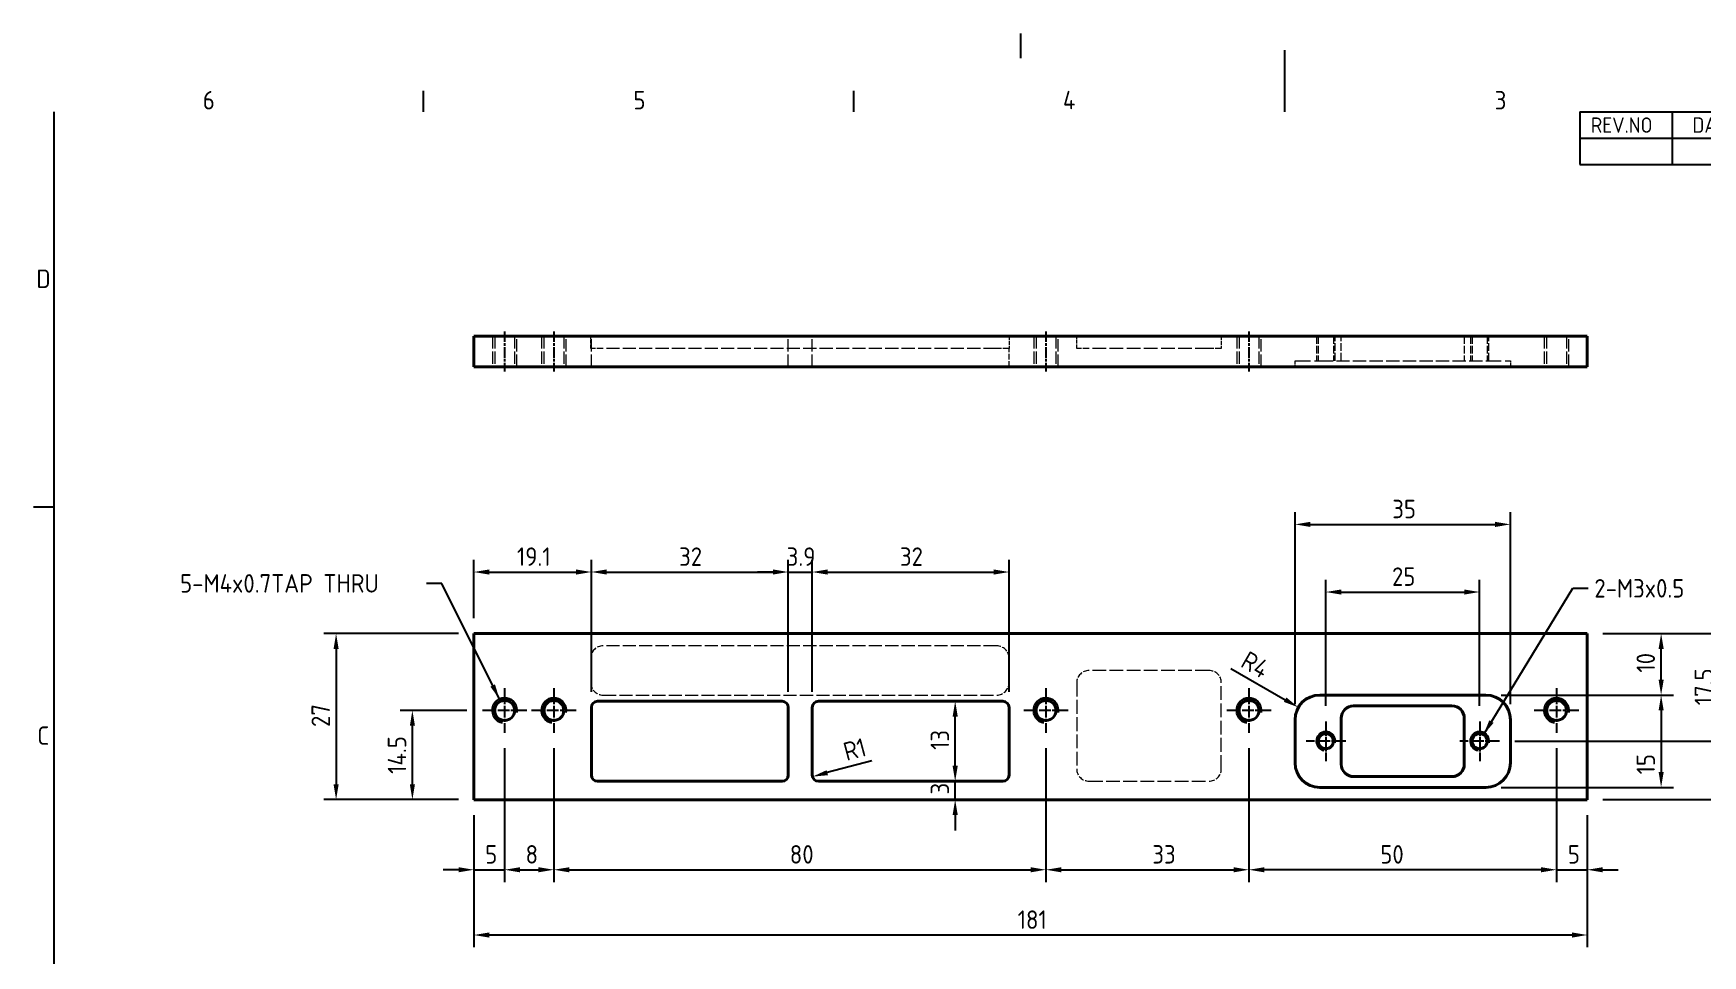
# Model space of a CAD drawing. Header units: millimetres. Extents: x 0 to 420, y 0 to 300.
# Drawn here: x 6.6 to 278, y 149.8 to 299.7 of the extents above; entities that cross this region are included whole.
import ezdxf

# ---------------------------------------------------------------- set-up
doc = ezdxf.new("R2010")
doc.units = ezdxf.units.MM
doc.linetypes.add('CHAIN', pattern=[0.3543, 0.2362, -0.0295, 0.0591, -0.0295])
doc.linetypes.add('DASHED', pattern=[0.2067, 0.1654, -0.0413])
doc.layers.get('0').update_dxf_attribs({"color": 3, "lineweight": 25})
for name, color, linetype, lineweight in [('가려진 것(ISO)', 2, 'DASHED', 18), ('가시적인 것(ISO)', 3, 'Continuous', 40), ('가시적인 좁은 것(ISO)', 3, 'Continuous', 35), ('경계(ISO)', 7, 'Continuous', 25), ('기호(ISO)', 5, 'Continuous', 25), ('단면선(ISO)', 7, 'CHAIN', 25), ('중심 표식(ISO)', 1, 'Continuous', 25), ('중심선(ISO)', 1, 'Continuous', 25), ('치수(ISO)', 2, 'Continuous', 25)]:
    doc.layers.add(name, color=color, linetype=linetype, lineweight=lineweight)
doc.styles.add('ISO ProportionalPSTEK', font='isocp.shx')
doc.styles.add('문자 텍스트_PSTEK_POSCO', font='isocp.shx')
doc.styles.add('치수 텍스트_PSTEK_POSCO', font='isocp.shx')
doc.dimstyles.new('치수_PSTEK_POSCO', dxfattribs={"dimtxt": 3, "dimasz": 2.5, "dimexe": 2, "dimexo": 2.5, "dimgap": 1, "dimtad": 1, "dimrnd": 1e-08, "dimdsep": 46, "dimtxsty": '치수 텍스트_PSTEK_POSCO', "dimcen": 0.09, "dimdle": 10, "dimclrd": 7, "dimclre": 7, "dimclrt": 2, "dimadec": 1, "dimazin": 2, "dimtfac": 1, "dimtmove": 0, "dimatfit": 3, "dimfxl": 0, "dimtolj": 1, "dimlwd": -1, "dimlwe": -1, "dimarcsym": 0})
doc.dimstyles.new('치수_PSTEK_POSCO$7', dxfattribs={"dimtxt": 3, "dimasz": 2.5, "dimexe": 2, "dimexo": 2.5, "dimgap": 1, "dimtad": 1, "dimrnd": 1e-08, "dimdsep": 46, "dimtxsty": '치수 텍스트_PSTEK_POSCO', "dimcen": 0.09, "dimdle": 10, "dimclrd": 7, "dimclre": 7, "dimclrt": 2, "dimadec": 1, "dimazin": 2, "dimtfac": 1, "dimtmove": 0, "dimatfit": 3, "dimfxl": 0, "dimtolj": 1, "dimlwd": -1, "dimlwe": -1, "dimarcsym": 0})

# ---------------------------------------------------------------- blocks, each defined once
blk = doc.blocks.new('경계 Default Border')
at = {"layer": '경계(ISO)'}
for p, q in [((70, 287), (70, 290.4)), ((140, 287), (140, 290.4)), ((10, 222.75), (6.6, 222.75))]:
    blk.add_line(p, q, dxfattribs=at)
at = {"layer": '경계(ISO)', "flags": 128}
for points in [[(210, 297), (210, 287)], [(10, 10), (10, 287)]]:
    blk.add_lwpolyline(points, dxfattribs=at)
at = {"layer": '경계(ISO)', "color": 2, "char_height": 3, "attachment_point": 7, "style": '문자 텍스트_PSTEK_POSCO'}
for s, insert in [('6', (34.14, 287.37)), ('5', (104.14, 287.37)), ('4', (173.97, 287.4)), ('3', (244.17, 287.37)), ('D', (7.08, 258.35)), ('C', (7.24, 184.1))]:
    blk.add_mtext(s, dxfattribs=dict(at, insert=insert))
blk = doc.blocks.new('리비전 내역')
at = {"layer": '기호(ISO)'}
for p, q in [((258, 287), (410, 287)), ((258, 287), (258, 282.72)), ((273, 287), (273, 282.72)), ((288, 287), (288, 282.72)), ((365, 287), (365, 282.72)), ((380, 287), (380, 282.72)), ((395, 287), (395, 282.72)), ((410, 287), (410, 282.72)), ((258, 282.72), (410, 282.72)), ((258, 282.72), (258, 278.44)), ((273, 282.72), (273, 278.44)), ((288, 282.72), (288, 278.44)), ((365, 282.72), (365, 278.44)), ((380, 282.72), (380, 278.44)), ((395, 282.72), (395, 278.44)), ((410, 282.72), (410, 278.44)), ((258, 278.44), (410, 278.44))]:
    blk.add_line(p, q, dxfattribs=at)
at = {"layer": '기호(ISO)', "color": 2, "char_height": 2.5, "attachment_point": 7, "style": 'ISO ProportionalPSTEK'}
for s, insert in [('REV.NO', (259.79, 283.58)), ('DATE', (276.31, 283.58)), ('DESCRIPTION OF REVISION', (305.51, 283.58)), ('DRA.BY', (366.48, 283.58)), ('CH.BY', (382.86, 283.58)), ('APP.BY', (396.48, 283.58))]:
    blk.add_mtext(s, dxfattribs=dict(at, insert=insert))
blk = doc.blocks.new('*D22')
at = {"layer": 'Defpoints', "color": 0}
for p in [(83.21, 186.07), (78.21, 175.19), (83.21, 163.8)]:
    blk.add_point(p, dxfattribs=at)
at = {"layer": '치수(ISO)', "color": 7}
for p, q in [((83.21, 183.57), (83.21, 161.8)), ((78.21, 172.69), (78.21, 161.8)), ((75.71, 163.8), (73.21, 163.8)), ((78.21, 163.8), (83.21, 163.8)), ((85.71, 163.8), (88.21, 163.8))]:
    blk.add_line(p, q, dxfattribs=at)
for points in [[(75.71, 164.21), (75.71, 163.38), (78.21, 163.8)], [(85.71, 164.21), (85.71, 163.38), (83.21, 163.8)]]:
    blk.add_solid(points, dxfattribs=at)
at = {"layer": '치수(ISO)', "color": 2, "insert": (80.05, 166.3), "char_height": 3, "attachment_point": 4, "style": '치수 텍스트_PSTEK_POSCO'}
blk.add_mtext('\\A1;5', dxfattribs=at)
blk = doc.blocks.new('*D23')
at = {"layer": 'Defpoints', "color": 0}
for p in [(83.21, 186.07), (91.21, 186.07), (91.21, 163.8)]:
    blk.add_point(p, dxfattribs=at)
at = {"layer": '치수(ISO)', "color": 7}
for p, q in [((83.21, 183.57), (83.21, 161.8)), ((91.21, 183.57), (91.21, 161.8)), ((85.71, 163.8), (88.71, 163.8))]:
    blk.add_line(p, q, dxfattribs=at)
for points in [[(85.71, 164.21), (85.71, 163.38), (83.21, 163.8)], [(88.71, 164.21), (88.71, 163.38), (91.21, 163.8)]]:
    blk.add_solid(points, dxfattribs=at)
at = {"layer": '치수(ISO)', "color": 2, "insert": (86.61, 166.3), "char_height": 3, "attachment_point": 4, "style": '치수 텍스트_PSTEK_POSCO'}
blk.add_mtext('\\A1;8', dxfattribs=at)
blk = doc.blocks.new('*D24')
at = {"layer": 'Defpoints', "color": 0}
for p in [(91.21, 186.07), (171.21, 186.07), (171.21, 163.8)]:
    blk.add_point(p, dxfattribs=at)
at = {"layer": '치수(ISO)', "color": 7}
for p, q in [((91.21, 183.57), (91.21, 161.8)), ((171.21, 183.57), (171.21, 161.8)), ((93.71, 163.8), (168.71, 163.8))]:
    blk.add_line(p, q, dxfattribs=at)
for points in [[(93.71, 164.21), (93.71, 163.38), (91.21, 163.8)], [(168.71, 164.21), (168.71, 163.38), (171.21, 163.8)]]:
    blk.add_solid(points, dxfattribs=at)
at = {"layer": '치수(ISO)', "color": 2, "insert": (129.56, 166.3), "char_height": 3, "attachment_point": 4, "style": '치수 텍스트_PSTEK_POSCO'}
blk.add_mtext('\\A1;80', dxfattribs=at)
blk = doc.blocks.new('*D25')
at = {"layer": 'Defpoints', "color": 0}
for p in [(171.21, 186.07), (204.21, 186.07), (204.21, 163.8)]:
    blk.add_point(p, dxfattribs=at)
at = {"layer": '치수(ISO)', "color": 7}
for p, q in [((171.21, 183.57), (171.21, 161.8)), ((204.21, 183.57), (204.21, 161.8)), ((173.71, 163.8), (201.71, 163.8))]:
    blk.add_line(p, q, dxfattribs=at)
for points in [[(173.71, 164.21), (173.71, 163.38), (171.21, 163.8)], [(201.71, 164.21), (201.71, 163.38), (204.21, 163.8)]]:
    blk.add_solid(points, dxfattribs=at)
at = {"layer": '치수(ISO)', "color": 2, "insert": (188.5, 166.3), "char_height": 3, "attachment_point": 4, "style": '치수 텍스트_PSTEK_POSCO'}
blk.add_mtext('\\A1;33', dxfattribs=at)
blk = doc.blocks.new('*D26')
at = {"layer": 'Defpoints', "color": 0}
for p in [(78.21, 175.19), (259.21, 175.19), (78.21, 153.19)]:
    blk.add_point(p, dxfattribs=at)
at = {"layer": '치수(ISO)', "color": 7}
for p, q in [((78.21, 172.69), (78.21, 151.19)), ((259.21, 172.69), (259.21, 151.19)), ((256.71, 153.19), (80.71, 153.19))]:
    blk.add_line(p, q, dxfattribs=at)
for points in [[(80.71, 153.61), (80.71, 152.77), (78.21, 153.19)], [(256.71, 153.61), (256.71, 152.77), (259.21, 153.19)]]:
    blk.add_solid(points, dxfattribs=at)
at = {"layer": '치수(ISO)', "color": 2, "insert": (166.61, 155.69), "char_height": 3, "attachment_point": 4, "style": '치수 텍스트_PSTEK_POSCO'}
blk.add_mtext('\\A1;181', dxfattribs=at)
blk = doc.blocks.new('*D27')
at = {"layer": 'Defpoints', "color": 0}
for p in [(68.21, 189.69), (79.59, 189.69), (78.21, 175.19)]:
    blk.add_point(p, dxfattribs=at)
at = {"layer": '치수(ISO)', "color": 7}
for p, q in [((77.09, 189.69), (66.21, 189.69)), ((68.21, 177.69), (68.21, 187.19)), ((75.71, 175.19), (66.21, 175.19))]:
    blk.add_line(p, q, dxfattribs=at)
for points in [[(67.8, 187.19), (68.63, 187.19), (68.21, 189.69)], [(67.8, 177.69), (68.63, 177.69), (68.21, 175.19)]]:
    blk.add_solid(points, dxfattribs=at)
at = {"layer": '치수(ISO)', "color": 2, "insert": (65.71, 179.38), "char_height": 3, "attachment_point": 4, "rotation": 90, "style": '치수 텍스트_PSTEK_POSCO'}
blk.add_mtext('\\A1;14.5', dxfattribs=at)
blk = doc.blocks.new('*D28')
at = {"layer": 'Defpoints', "color": 0}
for p in [(78.21, 202.19), (55.81, 175.19), (78.21, 175.19)]:
    blk.add_point(p, dxfattribs=at)
at = {"layer": '치수(ISO)', "color": 7}
for p, q in [((75.71, 202.19), (53.81, 202.19)), ((55.81, 199.69), (55.81, 177.69)), ((75.71, 175.19), (53.81, 175.19))]:
    blk.add_line(p, q, dxfattribs=at)
for points in [[(55.4, 199.69), (56.23, 199.69), (55.81, 202.19)], [(55.4, 177.69), (56.23, 177.69), (55.81, 175.19)]]:
    blk.add_solid(points, dxfattribs=at)
at = {"layer": '치수(ISO)', "color": 2, "insert": (53.31, 187), "char_height": 3, "attachment_point": 4, "rotation": 90, "style": '치수 텍스트_PSTEK_POSCO'}
blk.add_mtext('\\A1;27', dxfattribs=at)
blk = doc.blocks.new('*D29')
at = {"layer": 'Defpoints', "color": 0}
for p in [(97.31, 212.19), (78.21, 202.19), (97.31, 190.19)]:
    blk.add_point(p, dxfattribs=at)
at = {"layer": '치수(ISO)', "color": 7}
for p, q in [((78.21, 204.69), (78.21, 214.19)), ((80.71, 212.19), (94.81, 212.19)), ((97.31, 192.69), (97.31, 214.19))]:
    blk.add_line(p, q, dxfattribs=at)
for points in [[(80.71, 212.61), (80.71, 211.77), (78.21, 212.19)], [(94.81, 212.61), (94.81, 211.77), (97.31, 212.19)]]:
    blk.add_solid(points, dxfattribs=at)
at = {"layer": '치수(ISO)', "color": 2, "insert": (85.21, 214.69), "char_height": 3, "attachment_point": 4, "style": '치수 텍스트_PSTEK_POSCO'}
blk.add_mtext('\\A1;19.1', dxfattribs=at)
blk = doc.blocks.new('*D30')
at = {"layer": 'Defpoints', "color": 0}
for p in [(129.31, 212.19), (97.31, 190.19), (129.31, 190.19)]:
    blk.add_point(p, dxfattribs=at)
at = {"layer": '치수(ISO)', "color": 7}
for p, q in [((97.31, 192.69), (97.31, 214.19)), ((99.81, 212.19), (126.81, 212.19)), ((129.31, 192.69), (129.31, 214.19))]:
    blk.add_line(p, q, dxfattribs=at)
for points in [[(99.81, 212.61), (99.81, 211.77), (97.31, 212.19)], [(126.81, 212.61), (126.81, 211.77), (129.31, 212.19)]]:
    blk.add_solid(points, dxfattribs=at)
at = {"layer": '치수(ISO)', "color": 2, "insert": (111.57, 214.69), "char_height": 3, "attachment_point": 4, "style": '치수 텍스트_PSTEK_POSCO'}
blk.add_mtext('\\A1;32', dxfattribs=at)
blk = doc.blocks.new('*D31')
at = {"layer": 'Defpoints', "color": 0}
for p in [(133.21, 212.19), (129.31, 190.19), (133.21, 190.19)]:
    blk.add_point(p, dxfattribs=at)
at = {"layer": '치수(ISO)', "color": 7}
for p, q in [((126.81, 212.19), (124.31, 212.19)), ((129.31, 192.69), (129.31, 214.19)), ((129.31, 212.19), (133.21, 212.19)), ((133.21, 192.69), (133.21, 214.19)), ((135.71, 212.19), (138.21, 212.19))]:
    blk.add_line(p, q, dxfattribs=at)
for points in [[(126.81, 212.61), (126.81, 211.77), (129.31, 212.19)], [(135.71, 212.61), (135.71, 211.77), (133.21, 212.19)]]:
    blk.add_solid(points, dxfattribs=at)
at = {"layer": '치수(ISO)', "color": 2, "insert": (129.06, 214.69), "char_height": 3, "attachment_point": 4, "style": '치수 텍스트_PSTEK_POSCO'}
blk.add_mtext('\\A1;3.9', dxfattribs=at)
blk = doc.blocks.new('*D32')
at = {"layer": 'Defpoints', "color": 0}
for p in [(165.21, 212.19), (133.21, 190.19), (165.21, 190.19)]:
    blk.add_point(p, dxfattribs=at)
at = {"layer": '치수(ISO)', "color": 7}
for p, q in [((133.21, 192.69), (133.21, 214.19)), ((135.71, 212.19), (162.71, 212.19)), ((165.21, 192.69), (165.21, 214.19))]:
    blk.add_line(p, q, dxfattribs=at)
for points in [[(135.71, 212.61), (135.71, 211.77), (133.21, 212.19)], [(162.71, 212.61), (162.71, 211.77), (165.21, 212.19)]]:
    blk.add_solid(points, dxfattribs=at)
at = {"layer": '치수(ISO)', "color": 2, "insert": (147.47, 214.69), "char_height": 3, "attachment_point": 4, "style": '치수 텍스트_PSTEK_POSCO'}
blk.add_mtext('\\A1;32', dxfattribs=at)
blk = doc.blocks.new('*D33')
at = {"layer": 'Defpoints', "color": 0}
for p in [(156.45, 178.19), (164.21, 178.19), (259.21, 175.19)]:
    blk.add_point(p, dxfattribs=at)
at = {"layer": '치수(ISO)', "color": 7}
for p, q in [((156.45, 180.69), (156.45, 183.19)), ((156.45, 175.19), (156.45, 178.19)), ((156.45, 172.69), (156.45, 170.19))]:
    blk.add_line(p, q, dxfattribs=at)
for points in [[(156.03, 180.69), (156.87, 180.69), (156.45, 178.19)], [(156.03, 172.69), (156.87, 172.69), (156.45, 175.19)]]:
    blk.add_solid(points, dxfattribs=at)
at = {"layer": '치수(ISO)', "color": 2, "insert": (153.95, 176.03), "char_height": 3, "attachment_point": 4, "rotation": 90, "style": '치수 텍스트_PSTEK_POSCO'}
blk.add_mtext('\\A1;3', dxfattribs=at)
blk = doc.blocks.new('*D34')
at = {"layer": 'Defpoints', "color": 0}
for p in [(156.45, 191.19), (164.21, 191.19), (164.21, 178.19)]:
    blk.add_point(p, dxfattribs=at)
at = {"layer": '치수(ISO)', "color": 7}
blk.add_line((156.45, 180.69), (156.45, 188.69), dxfattribs=at)
for points in [[(156.03, 188.69), (156.87, 188.69), (156.45, 191.19)], [(156.03, 180.69), (156.87, 180.69), (156.45, 178.19)]]:
    blk.add_solid(points, dxfattribs=at)
at = {"layer": '치수(ISO)', "color": 2, "insert": (153.95, 183.28), "char_height": 3, "attachment_point": 4, "rotation": 90, "style": '치수 텍스트_PSTEK_POSCO'}
blk.add_mtext('\\A1;13', dxfattribs=at)
blk = doc.blocks.new('2dTransSection0')
at = {"layer": '단면선(ISO)', "linetype": 'Continuous'}
for p, q in [((167.05, 299.73), (167.05, 297.73)), ((167.05, 297.73), (167.05, 295.73))]:
    blk.add_line(p, q, dxfattribs=at)
blk = doc.blocks.new('*D42')
at = {"layer": 'Defpoints', "color": 0}
for p in [(204.21, 186.07), (254.21, 186.07), (204.21, 163.8)]:
    blk.add_point(p, dxfattribs=at)
at = {"layer": '치수(ISO)', "color": 7}
for p, q in [((204.21, 183.57), (204.21, 161.8)), ((254.21, 183.57), (254.21, 161.8)), ((251.71, 163.8), (206.71, 163.8))]:
    blk.add_line(p, q, dxfattribs=at)
for points in [[(206.71, 164.21), (206.71, 163.38), (204.21, 163.8)], [(251.71, 164.21), (251.71, 163.38), (254.21, 163.8)]]:
    blk.add_solid(points, dxfattribs=at)
at = {"layer": '치수(ISO)', "color": 2, "insert": (225.56, 166.3), "char_height": 3, "attachment_point": 4, "style": '치수 텍스트_PSTEK_POSCO'}
blk.add_mtext('\\A1;50', dxfattribs=at)
blk = doc.blocks.new('*D43')
at = {"layer": 'Defpoints', "color": 0}
for p in [(254.21, 186.07), (259.21, 175.19), (259.21, 163.8)]:
    blk.add_point(p, dxfattribs=at)
at = {"layer": '치수(ISO)', "color": 7}
for p, q in [((254.21, 183.57), (254.21, 161.8)), ((259.21, 172.69), (259.21, 161.8)), ((251.71, 163.8), (249.21, 163.8)), ((254.21, 163.8), (259.21, 163.8)), ((261.71, 163.8), (264.21, 163.8))]:
    blk.add_line(p, q, dxfattribs=at)
for points in [[(251.71, 164.21), (251.71, 163.38), (254.21, 163.8)], [(261.71, 164.21), (261.71, 163.38), (259.21, 163.8)]]:
    blk.add_solid(points, dxfattribs=at)
at = {"layer": '치수(ISO)', "color": 2, "insert": (256.05, 166.3), "char_height": 3, "attachment_point": 4, "style": '치수 텍스트_PSTEK_POSCO'}
blk.add_mtext('\\A1;5', dxfattribs=at)
blk = doc.blocks.new('*D44')
at = {"layer": 'Defpoints', "color": 0}
for p in [(134.21, 179.19), (133.25, 178.93)]:
    blk.add_point(p, dxfattribs=at)
at = {"layer": '치수(ISO)', "color": 7}
blk.add_line((142.91, 181.52), (135.66, 179.58), dxfattribs=at)
blk.add_solid([(135.55, 179.98), (135.77, 179.17), (133.25, 178.93)], dxfattribs=at)
at = {"layer": '치수(ISO)', "color": 2, "insert": (138.4, 182.9), "char_height": 3, "attachment_point": 4, "rotation": 15, "style": '치수 텍스트_PSTEK_POSCO'}
blk.add_mtext('\\A1;R1', dxfattribs=at)
blk = doc.blocks.new('*D48')
at = {"layer": 'Defpoints', "color": 0}
for p in [(246.71, 219.93), (211.71, 188.19), (246.71, 188.19)]:
    blk.add_point(p, dxfattribs=at)
at = {"layer": '치수(ISO)', "color": 7}
for p, q in [((211.71, 190.69), (211.71, 221.93)), ((214.21, 219.93), (244.21, 219.93)), ((246.71, 190.69), (246.71, 221.93))]:
    blk.add_line(p, q, dxfattribs=at)
for points in [[(214.21, 220.35), (214.21, 219.51), (211.71, 219.93)], [(244.21, 220.35), (244.21, 219.51), (246.71, 219.93)]]:
    blk.add_solid(points, dxfattribs=at)
at = {"layer": '치수(ISO)', "color": 2, "insert": (227.5, 222.43), "char_height": 3, "attachment_point": 4, "style": '치수 텍스트_PSTEK_POSCO'}
blk.add_mtext('\\A1;35', dxfattribs=at)
blk = doc.blocks.new('*D49')
at = {"layer": 'Defpoints', "color": 0}
for p in [(241.71, 208.94), (216.71, 187.92), (241.71, 187.92)]:
    blk.add_point(p, dxfattribs=at)
at = {"layer": '치수(ISO)', "color": 7}
for p, q in [((216.71, 190.42), (216.71, 210.94)), ((241.71, 190.42), (241.71, 210.94)), ((219.21, 208.94), (239.21, 208.94))]:
    blk.add_line(p, q, dxfattribs=at)
for points in [[(219.21, 209.35), (219.21, 208.52), (216.71, 208.94)], [(239.21, 209.35), (239.21, 208.52), (241.71, 208.94)]]:
    blk.add_solid(points, dxfattribs=at)
at = {"layer": '치수(ISO)', "color": 2, "insert": (227.46, 211.44), "char_height": 3, "attachment_point": 4, "style": '치수 텍스트_PSTEK_POSCO'}
blk.add_mtext('\\A1;25', dxfattribs=at)
blk = doc.blocks.new('*D50')
at = {"layer": 'Defpoints', "color": 0}
for p in [(212.25, 190.19), (215.71, 188.19)]:
    blk.add_point(p, dxfattribs=at)
at = {"layer": '치수(ISO)', "color": 7}
blk.add_line((201.28, 196.52), (210.08, 191.44), dxfattribs=at)
blk.add_solid([(210.29, 191.8), (209.88, 191.08), (212.25, 190.19)], dxfattribs=at)
at = {"layer": '치수(ISO)', "color": 2, "insert": (203.39, 198.19), "char_height": 3, "attachment_point": 4, "rotation": 330, "style": '치수 텍스트_PSTEK_POSCO'}
blk.add_mtext('\\A1;R4', dxfattribs=at)
blk = doc.blocks.new('*D51')
at = {"layer": 'Defpoints', "color": 0}
for p in [(242.71, 192.19), (242.71, 177.19), (271.21, 177.19)]:
    blk.add_point(p, dxfattribs=at)
at = {"layer": '치수(ISO)', "color": 7}
for p, q in [((245.21, 192.19), (273.21, 192.19)), ((271.21, 189.69), (271.21, 179.69)), ((245.21, 177.19), (273.21, 177.19))]:
    blk.add_line(p, q, dxfattribs=at)
for points in [[(270.8, 189.69), (271.63, 189.69), (271.21, 192.19)], [(270.8, 179.69), (271.63, 179.69), (271.21, 177.19)]]:
    blk.add_solid(points, dxfattribs=at)
at = {"layer": '치수(ISO)', "color": 2, "insert": (268.71, 179.3), "char_height": 3, "attachment_point": 4, "rotation": 90, "style": '치수 텍스트_PSTEK_POSCO'}
blk.add_mtext('\\A1;15', dxfattribs=at)
blk = doc.blocks.new('*D52')
at = {"layer": 'Defpoints', "color": 0}
for p in [(259.21, 202.19), (271.21, 202.19), (242.71, 192.19)]:
    blk.add_point(p, dxfattribs=at)
at = {"layer": '치수(ISO)', "color": 7}
for p, q in [((261.71, 202.19), (273.21, 202.19)), ((271.21, 194.69), (271.21, 199.69)), ((245.21, 192.19), (273.21, 192.19))]:
    blk.add_line(p, q, dxfattribs=at)
for points in [[(270.8, 199.69), (271.63, 199.69), (271.21, 202.19)], [(270.8, 194.69), (271.63, 194.69), (271.21, 192.19)]]:
    blk.add_solid(points, dxfattribs=at)
at = {"layer": '치수(ISO)', "color": 2, "insert": (268.71, 195.84), "char_height": 3, "attachment_point": 4, "rotation": 90, "style": '치수 텍스트_PSTEK_POSCO'}
blk.add_mtext('\\A1;10', dxfattribs=at)
blk = doc.blocks.new('*D53')
at = {"layer": 'Defpoints', "color": 0}
for p in [(259.21, 202.19), (280.66, 202.19), (244.94, 184.69)]:
    blk.add_point(p, dxfattribs=at)
at = {"layer": '치수(ISO)', "color": 7}
for p, q in [((261.71, 202.19), (282.66, 202.19)), ((280.66, 187.19), (280.66, 199.69)), ((247.44, 184.69), (282.66, 184.69))]:
    blk.add_line(p, q, dxfattribs=at)
for points in [[(280.24, 199.69), (281.08, 199.69), (280.66, 202.19)], [(280.24, 187.19), (281.08, 187.19), (280.66, 184.69)]]:
    blk.add_solid(points, dxfattribs=at)
at = {"layer": '치수(ISO)', "color": 2, "insert": (278.16, 190.53), "char_height": 3, "attachment_point": 4, "rotation": 90, "style": '치수 텍스트_PSTEK_POSCO'}
blk.add_mtext('\\A1;17.5', dxfattribs=at)
blk = doc.blocks.new('*D54')
at = {"layer": 'Defpoints', "color": 0}
for p in [(259.21, 202.19), (259.21, 175.19), (287.57, 175.19)]:
    blk.add_point(p, dxfattribs=at)
at = {"layer": '치수(ISO)', "color": 7}
for p, q in [((261.71, 202.19), (289.57, 202.19)), ((287.57, 199.69), (287.57, 177.69)), ((261.71, 175.19), (289.57, 175.19))]:
    blk.add_line(p, q, dxfattribs=at)
for points in [[(287.16, 199.69), (287.99, 199.69), (287.57, 202.19)], [(287.16, 177.69), (287.99, 177.69), (287.57, 175.19)]]:
    blk.add_solid(points, dxfattribs=at)
at = {"layer": '치수(ISO)', "color": 2, "insert": (285.07, 187), "char_height": 3, "attachment_point": 4, "rotation": 90, "style": '치수 텍스트_PSTEK_POSCO'}
blk.add_mtext('\\A1;27', dxfattribs=at)

msp = doc.modelspace()

# ---------------------------------------------------------------- linework, layer by layer
at = {"layer": '가려진 것(ISO)', "ltscale": 12.094824}
for p, q in [((81.213, 250.54), (81.213, 245.54)), ((81.592, 250.54), (81.592, 245.54)), ((84.834, 250.54), (84.834, 245.54)), ((85.213, 245.54), (85.213, 250.54)), ((89.213, 250.54), (89.213, 245.54)), ((89.592, 250.54), (89.592, 245.54)), ((92.834, 250.54), (92.834, 245.54)), ((93.213, 245.54), (93.213, 250.54)), ((97.313, 245.54), (97.313, 250.54)), ((129.313, 245.54), (129.313, 250.54)), ((133.213, 245.54), (133.213, 250.54)), ((169.213, 250.54), (169.213, 245.54)), ((169.592, 250.54), (169.592, 245.54)), ((172.834, 250.54), (172.834, 245.54)), ((173.213, 245.54), (173.213, 250.54)), ((202.213, 250.54), (202.213, 245.54)), ((202.592, 250.54), (202.592, 245.54)), ((205.834, 250.54), (205.834, 245.54)), ((206.213, 245.54), (206.213, 250.54)), ((252.213, 250.54), (252.213, 245.54)), ((252.592, 250.54), (252.592, 245.54)), ((255.834, 250.54), (255.834, 245.54)), ((256.213, 245.54), (256.213, 250.54))]:
    msp.add_line(p, q, dxfattribs=at)
at = {"layer": '가려진 것(ISO)', "ltscale": 3.809293}
for p, q in [((97.213, 248.54), (97.213, 250.54)), ((165.213, 250.54), (165.213, 248.54)), ((176.213, 248.54), (176.213, 250.54)), ((199.713, 250.54), (199.713, 248.54))]:
    msp.add_line(p, q, dxfattribs=at)
at = {"layer": '가려진 것(ISO)', "ltscale": 7.618686}
for p, q in [((215.213, 250.54), (215.213, 246.54)), ((215.483, 250.54), (215.483, 246.54)), ((217.942, 250.54), (217.942, 246.54)), ((218.213, 246.54), (218.213, 250.54)), ((219.213, 246.54), (219.213, 250.54)), ((239.213, 250.54), (239.213, 246.54)), ((240.213, 250.54), (240.213, 246.54)), ((240.483, 250.54), (240.483, 246.54)), ((242.942, 250.54), (242.942, 246.54)), ((243.213, 246.54), (243.213, 250.54)), ((97.213, 198.189), (97.213, 194.189)), ((165.213, 194.189), (165.213, 198.189))]:
    msp.add_line(p, q, dxfattribs=at)
at = {"layer": '가려진 것(ISO)', "ltscale": 5.983681}
for p, q in [((99.213, 248.54), (97.213, 248.54)), ((165.213, 248.54), (163.213, 248.54)), ((178.213, 248.54), (176.213, 248.54)), ((199.713, 248.54), (197.713, 248.54))]:
    msp.add_line(p, q, dxfattribs=at)
at = {"layer": '가려진 것(ISO)', "ltscale": 12.901145}
for p, q in [((163.213, 248.54), (99.213, 248.54)), ((163.213, 200.189), (99.213, 200.189)), ((99.213, 192.189), (163.213, 192.189))]:
    msp.add_line(p, q, dxfattribs=at)
at = {"layer": '가려진 것(ISO)', "ltscale": 5.71399}
msp.add_line((165.213, 245.54), (165.213, 248.54), dxfattribs=at)
at = {"layer": '가려진 것(ISO)', "ltscale": 13.477089}
for p, q in [((197.713, 248.54), (178.213, 248.54)), ((197.713, 196.189), (178.213, 196.189)), ((178.213, 178.189), (197.713, 178.189))]:
    msp.add_line(p, q, dxfattribs=at)
at = {"layer": '가려진 것(ISO)', "ltscale": 15.198803}
for p, q in [((211.713, 246.54), (215.713, 246.54)), ((242.713, 246.54), (246.713, 246.54))]:
    msp.add_line(p, q, dxfattribs=at)
at = {"layer": '가려진 것(ISO)', "ltscale": 1.904597}
for p, q in [((211.713, 245.54), (211.713, 246.54)), ((246.713, 246.54), (246.713, 245.54))]:
    msp.add_line(p, q, dxfattribs=at)
at = {"layer": '가려진 것(ISO)', "ltscale": 13.062409}
msp.add_line((215.713, 246.54), (242.713, 246.54), dxfattribs=at)
at = {"layer": '가려진 것(ISO)', "ltscale": 13.546203}
for p, q in [((176.213, 194.189), (176.213, 180.189)), ((199.713, 180.189), (199.713, 194.189))]:
    msp.add_line(p, q, dxfattribs=at)
at = {"layer": '가려진 것(ISO)', "ltscale": 5.983681}
for centre, start, end in [((99.213, 198.189), 90, 180), ((163.213, 198.189), 0, 90), ((178.213, 194.189), 90, 180), ((197.713, 194.189), 0, 90), ((99.213, 194.189), 180, 270), ((163.213, 194.189), 270, 0), ((178.213, 180.189), 180, 270), ((197.713, 180.189), 270, 0)]:
    msp.add_arc(centre, 2, start, end, dxfattribs=at)
at = {"layer": '가시적인 것(ISO)'}
for p, q in [((78.213, 250.54), (259.213, 250.54)), ((78.213, 250.54), (78.213, 245.54)), ((259.213, 245.54), (259.213, 250.54)), ((259.213, 245.54), (78.213, 245.54)), ((78.213, 202.189), (78.213, 175.189)), ((259.213, 202.189), (78.213, 202.189)), ((259.213, 202.189), (259.213, 175.189)), ((97.313, 179.189), (97.313, 190.189)), ((98.313, 191.189), (128.313, 191.189)), ((129.313, 190.189), (129.313, 179.189)), ((133.213, 179.189), (133.213, 190.189)), ((134.213, 191.189), (164.213, 191.189)), ((165.213, 190.189), (165.213, 179.189)), ((215.713, 192.189), (242.713, 192.189)), ((237.213, 190.439), (221.213, 190.439)), ((211.713, 181.189), (211.713, 188.189)), ((219.213, 188.439), (219.213, 180.939)), ((239.213, 180.939), (239.213, 188.439)), ((246.713, 188.189), (246.713, 181.189)), ((128.313, 178.189), (98.313, 178.189)), ((164.213, 178.189), (134.213, 178.189)), ((242.713, 177.189), (215.713, 177.189)), ((221.213, 178.939), (237.213, 178.939)), ((259.213, 175.189), (78.213, 175.189))]:
    msp.add_line(p, q, dxfattribs=at)
for centre, radius in [((83.213, 189.689), 1.621), ((91.213, 189.689), 1.621), ((171.213, 189.689), 1.621), ((204.213, 189.689), 1.621), ((254.213, 189.689), 1.621), ((216.713, 184.689), 1.23), ((241.713, 184.689), 1.23)]:
    msp.add_circle(centre, radius, dxfattribs=at)
for centre, radius, start, end in [((98.313, 190.189), 1, 90, 180), ((128.313, 190.189), 1, 0, 90), ((134.213, 190.189), 1, 90, 180), ((164.213, 190.189), 1, 0, 90), ((215.713, 188.189), 4, 90, 180), ((221.213, 188.439), 2, 90, 180), ((237.213, 188.439), 2, 0, 90), ((242.713, 188.189), 4, 0, 90), ((98.313, 179.189), 1, 180, 270), ((128.313, 179.189), 1, 270, 0), ((134.213, 179.189), 1, 180, 270), ((164.213, 179.189), 1, 270, 0), ((215.713, 181.189), 4, 180, 270), ((221.213, 180.939), 2, 180, 270), ((237.213, 180.939), 2, 270, 0), ((242.713, 181.189), 4, 270, 0)]:
    msp.add_arc(centre, radius, start, end, dxfattribs=at)
at = {"layer": '가시적인 좁은 것(ISO)'}
for centre, radius in [((83.213, 189.689), 2), ((91.213, 189.689), 2), ((171.213, 189.689), 2), ((204.213, 189.689), 2), ((254.213, 189.689), 2), ((216.713, 184.689), 1.5), ((241.713, 184.689), 1.5)]:
    msp.add_arc(centre, radius, 350, 260, dxfattribs=at)
at = {"layer": '중심 표식(ISO)', "linetype": 'CHAIN', "ltscale": 8.047264}
for p, q in [((83.213, 193.31), (83.213, 186.068)), ((91.213, 193.31), (91.213, 186.068)), ((171.213, 193.31), (171.213, 186.068)), ((204.213, 193.31), (204.213, 186.068)), ((254.213, 193.31), (254.213, 186.068)), ((86.834, 189.689), (79.592, 189.689)), ((94.834, 189.689), (87.592, 189.689)), ((174.834, 189.689), (167.592, 189.689)), ((207.834, 189.689), (200.592, 189.689)), ((257.834, 189.689), (250.592, 189.689))]:
    msp.add_line(p, q, dxfattribs=at)
at = {"layer": '중심 표식(ISO)', "linetype": 'CHAIN', "ltscale": 7.177189}
for p, q in [((216.713, 187.918), (216.713, 181.459)), ((241.713, 187.918), (241.713, 181.459)), ((219.942, 184.689), (213.483, 184.689)), ((244.942, 184.689), (238.483, 184.689))]:
    msp.add_line(p, q, dxfattribs=at)
at = {"layer": '중심선(ISO)', "linetype": 'CHAIN', "ltscale": 7.222748}
for p, q in [((83.213, 251.29), (83.213, 244.79)), ((91.213, 251.29), (91.213, 244.79)), ((171.213, 251.29), (171.213, 244.79)), ((204.213, 251.29), (204.213, 244.79))]:
    msp.add_line(p, q, dxfattribs=at)

# ---------------------------------------------------------------- block references
msp.add_blockref('경계 Default Border', (0, 0))
at = {"layer": '기호(ISO)'}
msp.add_blockref('리비전 내역', (0, 0), dxfattribs=at)
at = {"layer": '단면선(ISO)'}
msp.add_blockref('2dTransSection0', (0, 0), dxfattribs=at)

# ---------------------------------------------------------------- texts
at = {"layer": '기호(ISO)', "color": 2, "char_height": 3, "attachment_point": 4, "line_spacing_factor": 0.525, "style": '치수 텍스트_PSTEK_POSCO'}
for s, insert, width in [('{5-M4x0.7TAP THRU}', (30.449, 210.341), 39.06497), ('{2-M3x0.5}', (260.352, 209.541), 18.18722)]:
    msp.add_mtext(s, dxfattribs=dict(at, insert=insert, width=width))

# ---------------------------------------------------------------- dimensions: what is measured, and where the dimension line sits
at = {"layer": '치수(ISO)', "color": 7}
for base, p1, p2, picture, middle in [((246.713, 219.929), (211.713, 188.189), (246.713, 188.189), '*D48', (229.213, 219.929)), ((129.313, 212.189), (97.313, 190.189), (129.313, 190.189), '*D30', (113.313, 212.189)), ((165.213, 212.189), (133.213, 190.189), (165.213, 190.189), '*D32', (149.213, 212.189))]:
    dim = msp.add_linear_dim(base=base, p1=p1, p2=p2, dimstyle='치수_PSTEK_POSCO', override={"dimdec": 2, "dimtp": 0, "dimtm": 0, "dimtdec": 2, "dimtofl": 0, "dimatfit": 1}, dxfattribs=at)
    dim.commit()
    dim.dimension.update_dxf_attribs({"geometry": picture, "text_midpoint": middle, "dimtype": 160})
for base, p1, p2, angle, override, picture, middle in [((97.313, 212.189), (78.213, 202.189), (97.313, 190.189), 180, {"dimdec": 2, "dimtp": 0, "dimtm": 0, "dimtdec": 2, "dimtofl": 0, "dimatfit": 1}, '*D29', (87.763, 212.189)), ((133.213, 212.189), (129.313, 190.189), (133.213, 190.189), 180, {"dimdec": 2, "dimtp": 0, "dimtm": 0, "dimtdec": 2, "dimtofl": 1, "dimatfit": 1}, '*D31', (131.263, 212.189)), ((241.713, 208.935), (216.713, 187.918), (241.713, 187.918), 180, {"dimdec": 2, "dimtp": 0, "dimtm": 0, "dimtdec": 2, "dimtofl": 0, "dimatfit": 1}, '*D49', (229.213, 208.935)), ((55.812, 175.189), (78.213, 202.189), (78.213, 175.189), 90, {"dimdec": 2, "dimtp": 0, "dimtm": 0, "dimtdec": 2, "dimtofl": 0, "dimatfit": 1}, '*D28', (55.812, 188.689)), ((271.213, 202.189), (242.713, 192.189), (259.213, 202.189), 270, {"dimdec": 2, "dimtp": 0, "dimtm": 0, "dimtdec": 2, "dimtofl": 0, "dimatfit": 1}, '*D52', (271.213, 197.189)), ((280.659, 202.189), (244.942, 184.689), (259.213, 202.189), 90, {"dimdec": 2, "dimtp": 0, "dimtm": 0, "dimtdec": 2, "dimtofl": 0, "dimatfit": 1}, '*D53', (280.659, 193.439)), ((287.573, 175.189), (259.213, 202.189), (259.213, 175.189), 90, {"dimdec": 2, "dimtp": 0, "dimtm": 0, "dimtdec": 2, "dimtofl": 0, "dimatfit": 1}, '*D54', (287.573, 188.689)), ((156.45, 191.189), (164.213, 178.189), (164.213, 191.189), 90, {"dimdec": 2, "dimse1": 1, "dimse2": 1, "dimtp": 0, "dimtm": 0, "dimtdec": 2, "dimtofl": 0, "dimatfit": 1}, '*D34', (156.45, 184.689)), ((271.213, 177.189), (242.713, 192.189), (242.713, 177.189), 270, {"dimdec": 2, "dimtp": 0, "dimtm": 0, "dimtdec": 2, "dimtofl": 0, "dimatfit": 1}, '*D51', (271.213, 180.709)), ((68.213, 189.689), (78.213, 175.189), (79.592, 189.689), 90, {"dimdec": 2, "dimtp": 0, "dimtm": 0, "dimtdec": 2, "dimtofl": 0, "dimatfit": 1}, '*D27', (68.213, 182.439)), ((83.213, 163.796), (78.213, 175.189), (83.213, 186.068), 180, {"dimdec": 2, "dimtp": 0, "dimtm": 0, "dimtdec": 2, "dimtofl": 1, "dimatfit": 1}, '*D22', (80.713, 163.796)), ((91.213, 163.796), (83.213, 186.068), (91.213, 186.068), 180, {"dimdec": 2, "dimtp": 0, "dimtm": 0, "dimtdec": 2, "dimtofl": 0, "dimatfit": 1}, '*D23', (87.213, 163.796)), ((171.213, 163.796), (91.213, 186.068), (171.213, 186.068), 180, {"dimdec": 2, "dimtp": 0, "dimtm": 0, "dimtdec": 2, "dimtofl": 0, "dimatfit": 1}, '*D24', (131.213, 163.796)), ((204.213, 163.796), (171.213, 186.068), (204.213, 186.068), 180, {"dimdec": 2, "dimtp": 0, "dimtm": 0, "dimtdec": 2, "dimtofl": 0, "dimatfit": 1}, '*D25', (190.213, 163.796)), ((204.213, 163.796), (254.213, 186.068), (204.213, 186.068), 180, {"dimdec": 2, "dimtp": 0, "dimtm": 0, "dimtdec": 2, "dimtofl": 0, "dimatfit": 1}, '*D42', (227.213, 163.796)), ((259.213, 163.796), (254.213, 186.068), (259.213, 175.189), 180, {"dimdec": 2, "dimtp": 0, "dimtm": 0, "dimtdec": 2, "dimtofl": 1, "dimatfit": 1}, '*D43', (256.713, 163.796)), ((156.45, 178.189), (259.213, 175.189), (164.213, 178.189), 90, {"dimdec": 2, "dimse1": 1, "dimse2": 1, "dimtp": 0, "dimtm": 0, "dimtdec": 2, "dimtofl": 1, "dimatfit": 1}, '*D33', (156.45, 176.689)), ((78.213, 153.189), (259.213, 175.189), (78.213, 175.189), 180, {"dimdec": 2, "dimtp": 0, "dimtm": 0, "dimtdec": 2, "dimtofl": 0, "dimatfit": 1}, '*D26', (168.713, 153.189))]:
    dim = msp.add_linear_dim(base=base, p1=p1, p2=p2, angle=angle, dimstyle='치수_PSTEK_POSCO', override=override, dxfattribs=at)
    dim.commit()
    dim.dimension.update_dxf_attribs({"geometry": picture, "text_midpoint": middle, "dimtype": 160})
for center, mpoint, picture, middle in [((215.713, 188.189), (212.249, 190.189), '*D50', (203.83, 195.049)), ((134.213, 179.189), (133.247, 178.93), '*D44', (140.491, 180.871))]:
    dim = msp.add_radius_dim(center=center, mpoint=mpoint, dimstyle='치수_PSTEK_POSCO', override={"dimdec": 2, "dimcen": 0, "dimtp": 0, "dimtm": 0, "dimtdec": 2, "dimtofl": 0}, dxfattribs=at)
    dim.commit()
    dim.dimension.update_dxf_attribs({"geometry": picture, "text_midpoint": middle, "dimtype": 164})

# ---------------------------------------------------------------- leaders
at = {"layer": '기호(ISO)', "color": 7, "annotation_type": 0, "has_hookline": 1}
for points, hookline_direction, text_width in [([(82.379, 191.507), (73.014, 210.341), (70.514, 210.341)], 1, 33.9), ([(242.328, 185.754), (256.852, 209.541), (259.352, 209.541)], 0, 15.5)]:
    msp.add_leader(points, dimstyle='치수_PSTEK_POSCO$7', override={"dimtad": 0}, dxfattribs=dict(at, hookline_direction=hookline_direction, text_width=text_width))

doc.saveas('drawing.dxf')
